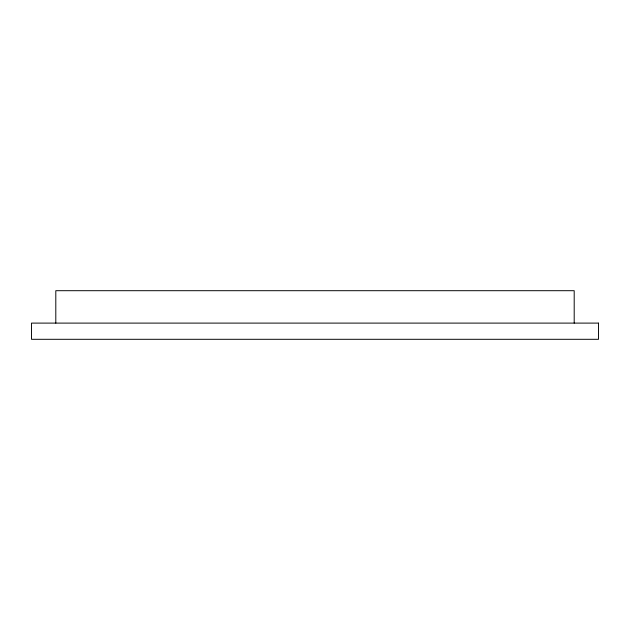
<?xml version="1.0" encoding="UTF-8"?>
<svg xmlns="http://www.w3.org/2000/svg" width="630" height="630" viewBox="0 0 630 630"><rect width="100%" height="100%" fill="white"/><g stroke="black" fill="none" stroke-linecap="round" stroke-linejoin="round"><path stroke-width="0.94" d="M574.198 323.103L574.198 290.698L55.802 290.698L55.802 323.103M598.5 323.103L31.5 323.103L31.5 339.302L598.5 339.302L598.5 323.103"/></g></svg>
